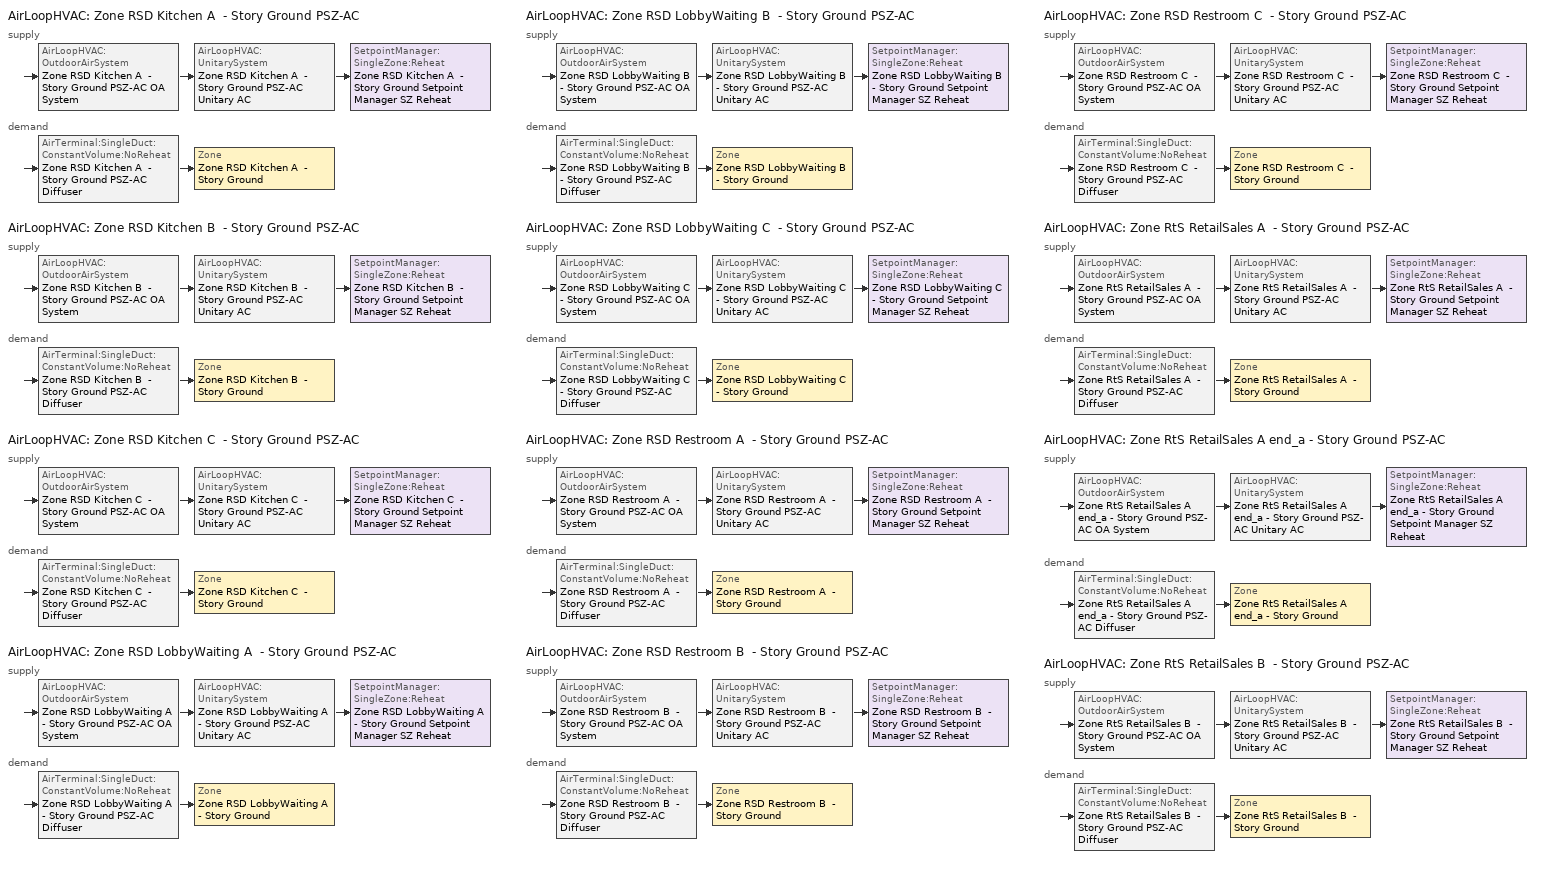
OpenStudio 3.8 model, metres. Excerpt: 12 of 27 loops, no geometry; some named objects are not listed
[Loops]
AirLoopHVAC 'Zone RSD Kitchen A  - Story Ground PSZ-AC'
 supply: AirLoopHVAC:OutdoorAirSystem 'Zone RSD Kitchen A  - Story Ground PSZ-AC OA System' > AirLoopHVAC:UnitarySystem 'Zone RSD Kitchen A  - Story Ground PSZ-AC Unitary AC' > SetpointManager:SingleZone:Reheat 'Zone RSD Kitchen A  - Story Ground Setpoint Manager SZ Reheat'
 demand: AirTerminal:SingleDuct:ConstantVolume:NoReheat 'Zone RSD Kitchen A  - Story Ground PSZ-AC Diffuser' > Zone 'Zone RSD Kitchen A  - Story Ground'
AirLoopHVAC 'Zone RSD Kitchen B  - Story Ground PSZ-AC'
 supply: AirLoopHVAC:OutdoorAirSystem 'Zone RSD Kitchen B  - Story Ground PSZ-AC OA System' > AirLoopHVAC:UnitarySystem 'Zone RSD Kitchen B  - Story Ground PSZ-AC Unitary AC' > SetpointManager:SingleZone:Reheat 'Zone RSD Kitchen B  - Story Ground Setpoint Manager SZ Reheat'
 demand: AirTerminal:SingleDuct:ConstantVolume:NoReheat 'Zone RSD Kitchen B  - Story Ground PSZ-AC Diffuser' > Zone 'Zone RSD Kitchen B  - Story Ground'
AirLoopHVAC 'Zone RSD Kitchen C  - Story Ground PSZ-AC'
 supply: AirLoopHVAC:OutdoorAirSystem 'Zone RSD Kitchen C  - Story Ground PSZ-AC OA System' > AirLoopHVAC:UnitarySystem 'Zone RSD Kitchen C  - Story Ground PSZ-AC Unitary AC' > SetpointManager:SingleZone:Reheat 'Zone RSD Kitchen C  - Story Ground Setpoint Manager SZ Reheat'
 demand: AirTerminal:SingleDuct:ConstantVolume:NoReheat 'Zone RSD Kitchen C  - Story Ground PSZ-AC Diffuser' > Zone 'Zone RSD Kitchen C  - Story Ground'
AirLoopHVAC 'Zone RSD LobbyWaiting A  - Story Ground PSZ-AC'
 supply: AirLoopHVAC:OutdoorAirSystem 'Zone RSD LobbyWaiting A  - Story Ground PSZ-AC OA System' > AirLoopHVAC:UnitarySystem 'Zone RSD LobbyWaiting A  - Story Ground PSZ-AC Unitary AC' > SetpointManager:SingleZone:Reheat 'Zone RSD LobbyWaiting A  - Story Ground Setpoint Manager SZ Reheat'
 demand: AirTerminal:SingleDuct:ConstantVolume:NoReheat 'Zone RSD LobbyWaiting A  - Story Ground PSZ-AC Diffuser' > Zone 'Zone RSD LobbyWaiting A  - Story Ground'
AirLoopHVAC 'Zone RSD LobbyWaiting B  - Story Ground PSZ-AC'
 supply: AirLoopHVAC:OutdoorAirSystem 'Zone RSD LobbyWaiting B  - Story Ground PSZ-AC OA System' > AirLoopHVAC:UnitarySystem 'Zone RSD LobbyWaiting B  - Story Ground PSZ-AC Unitary AC' > SetpointManager:SingleZone:Reheat 'Zone RSD LobbyWaiting B  - Story Ground Setpoint Manager SZ Reheat'
 demand: AirTerminal:SingleDuct:ConstantVolume:NoReheat 'Zone RSD LobbyWaiting B  - Story Ground PSZ-AC Diffuser' > Zone 'Zone RSD LobbyWaiting B  - Story Ground'
AirLoopHVAC 'Zone RSD LobbyWaiting C  - Story Ground PSZ-AC'
 supply: AirLoopHVAC:OutdoorAirSystem 'Zone RSD LobbyWaiting C  - Story Ground PSZ-AC OA System' > AirLoopHVAC:UnitarySystem 'Zone RSD LobbyWaiting C  - Story Ground PSZ-AC Unitary AC' > SetpointManager:SingleZone:Reheat 'Zone RSD LobbyWaiting C  - Story Ground Setpoint Manager SZ Reheat'
 demand: AirTerminal:SingleDuct:ConstantVolume:NoReheat 'Zone RSD LobbyWaiting C  - Story Ground PSZ-AC Diffuser' > Zone 'Zone RSD LobbyWaiting C  - Story Ground'
AirLoopHVAC 'Zone RSD Restroom A  - Story Ground PSZ-AC'
 supply: AirLoopHVAC:OutdoorAirSystem 'Zone RSD Restroom A  - Story Ground PSZ-AC OA System' > AirLoopHVAC:UnitarySystem 'Zone RSD Restroom A  - Story Ground PSZ-AC Unitary AC' > SetpointManager:SingleZone:Reheat 'Zone RSD Restroom A  - Story Ground Setpoint Manager SZ Reheat'
 demand: AirTerminal:SingleDuct:ConstantVolume:NoReheat 'Zone RSD Restroom A  - Story Ground PSZ-AC Diffuser' > Zone 'Zone RSD Restroom A  - Story Ground'
AirLoopHVAC 'Zone RSD Restroom B  - Story Ground PSZ-AC'
 supply: AirLoopHVAC:OutdoorAirSystem 'Zone RSD Restroom B  - Story Ground PSZ-AC OA System' > AirLoopHVAC:UnitarySystem 'Zone RSD Restroom B  - Story Ground PSZ-AC Unitary AC' > SetpointManager:SingleZone:Reheat 'Zone RSD Restroom B  - Story Ground Setpoint Manager SZ Reheat'
 demand: AirTerminal:SingleDuct:ConstantVolume:NoReheat 'Zone RSD Restroom B  - Story Ground PSZ-AC Diffuser' > Zone 'Zone RSD Restroom B  - Story Ground'
AirLoopHVAC 'Zone RSD Restroom C  - Story Ground PSZ-AC'
 supply: AirLoopHVAC:OutdoorAirSystem 'Zone RSD Restroom C  - Story Ground PSZ-AC OA System' > AirLoopHVAC:UnitarySystem 'Zone RSD Restroom C  - Story Ground PSZ-AC Unitary AC' > SetpointManager:SingleZone:Reheat 'Zone RSD Restroom C  - Story Ground Setpoint Manager SZ Reheat'
 demand: AirTerminal:SingleDuct:ConstantVolume:NoReheat 'Zone RSD Restroom C  - Story Ground PSZ-AC Diffuser' > Zone 'Zone RSD Restroom C  - Story Ground'
AirLoopHVAC 'Zone RtS RetailSales A  - Story Ground PSZ-AC'
 supply: AirLoopHVAC:OutdoorAirSystem 'Zone RtS RetailSales A  - Story Ground PSZ-AC OA System' > AirLoopHVAC:UnitarySystem 'Zone RtS RetailSales A  - Story Ground PSZ-AC Unitary AC' > SetpointManager:SingleZone:Reheat 'Zone RtS RetailSales A  - Story Ground Setpoint Manager SZ Reheat'
 demand: AirTerminal:SingleDuct:ConstantVolume:NoReheat 'Zone RtS RetailSales A  - Story Ground PSZ-AC Diffuser' > Zone 'Zone RtS RetailSales A  - Story Ground'
AirLoopHVAC 'Zone RtS RetailSales A end_a - Story Ground PSZ-AC'
 supply: AirLoopHVAC:OutdoorAirSystem 'Zone RtS RetailSales A end_a - Story Ground PSZ-AC OA System' > AirLoopHVAC:UnitarySystem 'Zone RtS RetailSales A end_a - Story Ground PSZ-AC Unitary AC' > SetpointManager:SingleZone:Reheat 'Zone RtS RetailSales A end_a - Story Ground Setpoint Manager SZ Reheat'
 demand: AirTerminal:SingleDuct:ConstantVolume:NoReheat 'Zone RtS RetailSales A end_a - Story Ground PSZ-AC Diffuser' > Zone 'Zone RtS RetailSales A end_a - Story Ground'
AirLoopHVAC 'Zone RtS RetailSales B  - Story Ground PSZ-AC'
 supply: AirLoopHVAC:OutdoorAirSystem 'Zone RtS RetailSales B  - Story Ground PSZ-AC OA System' > AirLoopHVAC:UnitarySystem 'Zone RtS RetailSales B  - Story Ground PSZ-AC Unitary AC' > SetpointManager:SingleZone:Reheat 'Zone RtS RetailSales B  - Story Ground Setpoint Manager SZ Reheat'
 demand: AirTerminal:SingleDuct:ConstantVolume:NoReheat 'Zone RtS RetailSales B  - Story Ground PSZ-AC Diffuser' > Zone 'Zone RtS RetailSales B  - Story Ground'
[Sizing:Zone] Zone Cooling Design Supply Air Temperature Input Method=SupplyAirTemperature; Zone Cooling Design Supply Air Temperature {C}=12.7778; Zone Cooling Design Supply Air Temperature Difference {deltaC}=11.11; Zone Heating Design Supply Air Temperature Input Method=SupplyAirTemperature; Zone Heating Design Supply Air Temperature {C}=50; Zone Heating Design Supply Air Temperature Difference {deltaC}=11.11; Zone Cooling Design Supply Air Humidity Ratio {kg-H2O/kg-air}=0.0085; Zone Heating Design Supply Air Humidity Ratio {kg-H2O/kg-air}=0.008; Cooling Design Air Flow Method=DesignDay; Heating Design Air Flow Method=DesignDay; Account for Dedicated Outdoor Air System=No; Dedicated Outdoor Air System Control Strategy=NeutralSupplyAir; Dedicated Outdoor Air Low Setpoint Temperature for Design {C}=autosize; Dedicated Outdoor Air High Setpoint Temperature for Design {C}=autosize; Zone Load Sizing Method=Sensible Load Only No Latent Load; Zone Latent Cooling Design Supply Air Humidity Ratio Input Method=HumidityRatioDifference; Zone Cooling Design Supply Air Humidity Ratio Difference {kgWater/kgDryAir}=0.005; Zone Latent Heating Design Supply Air Humidity Ratio Input Method=HumidityRatioDifference; Zone Humidification Design Supply Air Humidity Ratio Difference {kgWater/kgDryAir}=0.005
Zone RtS RetailSales A end_a - Story Ground; Zone RtS RetailSales A  - Story Ground; Zone RtS RetailSales B  - Story Ground; Zone RSD Restroom A  - Story Ground; Zone RSD Restroom B  - Story Ground; Zone RSD Restroom C  - Story Ground; Zone RSD LobbyWaiting A  - Story Ground; Zone RSD LobbyWaiting B  - Story Ground; Zone RSD LobbyWaiting C  - Story Ground; Zone RSD Kitchen A  - Story Ground; Zone RSD Kitchen B  - Story Ground; Zone RSD Kitchen C  - Story Ground
[Zone equipment]
Zone RtS RetailSales A end_a - Story Ground: Zone RtS RetailSales A end_a - Story Ground PSZ-AC Diffuser
Zone RtS RetailSales A  - Story Ground: Zone RtS RetailSales A  - Story Ground PSZ-AC Diffuser
Zone RtS RetailSales B  - Story Ground: Zone RtS RetailSales B  - Story Ground PSZ-AC Diffuser
Zone RSD Restroom A  - Story Ground: Zone RSD Restroom A  - Story Ground Exhaust Fan, Zone RSD Restroom A  - Story Ground PSZ-AC Diffuser
Zone RSD Restroom B  - Story Ground: Zone RSD Restroom B  - Story Ground Exhaust Fan, Zone RSD Restroom B  - Story Ground PSZ-AC Diffuser
Zone RSD Restroom C  - Story Ground: Zone RSD Restroom C  - Story Ground Exhaust Fan, Zone RSD Restroom C  - Story Ground PSZ-AC Diffuser
Zone RSD LobbyWaiting A  - Story Ground: Zone RSD LobbyWaiting A  - Story Ground PSZ-AC Diffuser
Zone RSD LobbyWaiting B  - Story Ground: Zone RSD LobbyWaiting B  - Story Ground PSZ-AC Diffuser
Zone RSD LobbyWaiting C  - Story Ground: Zone RSD LobbyWaiting C  - Story Ground PSZ-AC Diffuser
Zone RSD Kitchen A  - Story Ground: Zone RSD Kitchen A  - Story Ground Exhaust Fan, Zone RSD Kitchen A  - Story Ground PSZ-AC Diffuser
Zone RSD Kitchen B  - Story Ground: Zone RSD Kitchen B  - Story Ground Exhaust Fan, Zone RSD Kitchen B  - Story Ground PSZ-AC Diffuser
Zone RSD Kitchen C  - Story Ground: Zone RSD Kitchen C  - Story Ground Exhaust Fan, Zone RSD Kitchen C  - Story Ground PSZ-AC Diffuser
[Fan:ZoneExhaust] Availability Schedule=D_RSD_All_Fan_Yr; Fan Total Efficiency=0.583878; Pressure Rise {Pa}=124.544; Flow Fraction Schedule=D_RSD_All_Fan_Yr; System Availability Manager Coupling Mode=Decoupled
Name | Maximum Flow Rate {m3/s}
Zone RSD Kitchen A  - Story Ground Exhaust Fan; Zone RSD Kitchen C  - Story Ground Exhaust Fan | 0.416001
Zone RSD Kitchen B  - Story Ground Exhaust Fan | 2.96555
Zone RSD Restroom A  - Story Ground Exhaust Fan; Zone RSD Restroom C  - Story Ground Exhaust Fan | 0.0207637
Zone RSD Restroom B  - Story Ground Exhaust Fan | 0.148018
[EnergyManagementSystem:Actuator] Actuated Component Type=Schedule:Constant; Actuated Component Control Type=Schedule Value
Name | Actuated Component
sch_fraction_oa_max_ems_Zone_RSD_Dining_B____Story_Ground_PSZ_AC_OA_System_Controller | FRAC_OA_MAX_ems_Zone_RSD_Dining_B____Story_Ground_PSZ_AC_OA_System_Controller
sch_fraction_oa_min_ems_Zone_RSD_Dining_B_end_b___Story_Ground_PSZ_AC_OA_System_Controller | FRAC_OA_MIN_ems_Zone_RSD_Dining_B_end_b___Story_Ground_PSZ_AC_OA_System_Controller
sch_fraction_oa_max_ems_Zone_RSD_Dining_B_end_b___Story_Ground_PSZ_AC_OA_System_Controller | FRAC_OA_MAX_ems_Zone_RSD_Dining_B_end_b___Story_Ground_PSZ_AC_OA_System_Controller
sch_fraction_oa_min_ems_Zone_RSD_Dining_C_end_b___Story_Ground_PSZ_AC_OA_System_Controller | FRAC_OA_MIN_ems_Zone_RSD_Dining_C_end_b___Story_Ground_PSZ_AC_OA_System_Controller
sch_fraction_oa_max_ems_Zone_RSD_Dining_C_end_b___Story_Ground_PSZ_AC_OA_System_Controller | FRAC_OA_MAX_ems_Zone_RSD_Dining_C_end_b___Story_Ground_PSZ_AC_OA_System_Controller
sch_fraction_oa_min_ems_Zone_RtS_RetailSales_C_end_a___Story_Ground_PSZ_AC_OA_System_Controller | FRAC_OA_MIN_ems_Zone_RtS_RetailSales_C_end_a___Story_Ground_PSZ_AC_OA_System_Controller
[AirLoopHVAC] Availability Schedule=Always On Discrete; Design Return Air Flow Fraction of Supply Air Flow=1
Name | Design Supply Air Flow Rate {m3/s}
Zone RSD Kitchen A  - Story Ground PSZ-AC | 1.19423
Zone RSD Kitchen B  - Story Ground PSZ-AC | 2.04952
Zone RSD Kitchen C  - Story Ground PSZ-AC | 1.23175
Zone RSD LobbyWaiting A  - Story Ground PSZ-AC | 0.26413
Zone RSD LobbyWaiting B  - Story Ground PSZ-AC | 0.558406
Zone RSD LobbyWaiting C  - Story Ground PSZ-AC | 0.28279
Zone RSD Restroom A  - Story Ground PSZ-AC | 0.0881123
Zone RSD Restroom B  - Story Ground PSZ-AC | 0.20859
Zone RSD Restroom C  - Story Ground PSZ-AC | 0.0953208
Zone RtS RetailSales A  - Story Ground PSZ-AC | 3.17255
Zone RtS RetailSales A end_a - Story Ground PSZ-AC | 0.459617
Zone RtS RetailSales B  - Story Ground PSZ-AC | 8.74985
[Sizing:System] Type of Load to Size On=Sensible; Central Heating Maximum System Air Flow Ratio=1; Preheat Design Temperature {C}=7.22222; Preheat Design Humidity Ratio {kg-H2O/kg-Air}=0.008; Precool Design Temperature {C}=12.7778; Precool Design Humidity Ratio {kg-H2O/kg-Air}=0.008; Central Cooling Design Supply Air Temperature {C}=12.7778; Central Heating Design Supply Air Temperature {C}=50; Sizing Option=Coincident; 100% Outdoor Air in Cooling=No; 100% Outdoor Air in Heating=No; Central Cooling Design Supply Air Humidity Ratio {kg-H2O/kg-Air}=0.0085; Central Heating Design Supply Air Humidity Ratio {kg-H2O/kg-Air}=0.008; Cooling Design Air Flow Method=DesignDay; Heating Design Air Flow Method=DesignDay; System Outdoor Air Method=ZoneSum; Zone Maximum Outdoor Air Fraction=1; Cooling Supply Air Flow Rate Per Floor Area {m3/s-m2}=0.00996765; Cooling Fraction of Autosized Cooling Supply Air Flow Rate=1; Cooling Supply Air Flow Rate Per Unit Cooling Capacity {m3/s-W}=3.94755e-05; Heating Supply Air Flow Rate Per Floor Area {m3/s-m2}=0.00996765; Heating Fraction of Autosized Heating Supply Air Flow Rate=1; Heating Fraction of Autosized Cooling Supply Air Flow Rate=1; Heating Supply Air Flow Rate Per Unit Heating Capacity {m3/s-W}=3.15882e-05; Cooling Design Capacity Method=CoolingDesignCapacity; Cooling Design Capacity Per Floor Area {W/m2}=234.7; Fraction of Autosized Cooling Design Capacity=1; Heating Design Capacity Method=HeatingDesignCapacity; Heating Design Capacity Per Floor Area {W/m2}=157; Fraction of Autosized Heating Design Capacity=1; Central Cooling Capacity Control Method=OnOff; Occupant Diversity=1
Name | Design Outdoor Air Flow Rate {m3/s} | Cooling Design Capacity {W} | Heating Design Capacity {W}
Zone RSD Kitchen A  - Story Ground PSZ-AC | 1.19423 | 12181.45 | 3007.33
Zone RSD Kitchen B  - Story Ground PSZ-AC | 2.04952 | 24064.6 | 11053.51
Zone RSD Kitchen C  - Story Ground PSZ-AC | 1.23175 | 12533.37 | 3019.56
Zone RSD LobbyWaiting A  - Story Ground PSZ-AC | 0.26413 | 2802.69 | 1507.3
Zone RSD LobbyWaiting B  - Story Ground PSZ-AC | 0.558406 | 7424.97 | 5520.96
Zone RSD LobbyWaiting C  - Story Ground PSZ-AC | 0.28279 | 2982.22 | 1513.48
Zone RSD Restroom A  - Story Ground PSZ-AC | 0.0881123 | 962.13 | 524.84
Zone RSD Restroom B  - Story Ground PSZ-AC | 0.20859 | 2966.4 | 2620.62
Zone RSD Restroom C  - Story Ground PSZ-AC | 0.0953208 | 1031.15 | 526.76
Zone RtS RetailSales A  - Story Ground PSZ-AC | 3.17255 | 36513.09 | 22639.93
Zone RtS RetailSales A end_a - Story Ground PSZ-AC | 0.459617 | 5129.94 | 3422.05
Zone RtS RetailSales B  - Story Ground PSZ-AC | 8.74985 | 136362 | 144445
[SetpointManager:SingleZone:Reheat] Minimum Supply Air Temperature {C}=12.7778; Maximum Supply Air Temperature {C}=50
Name | Control Zone | Setpoint Node or NodeList
Zone RSD Kitchen A  - Story Ground Setpoint Manager SZ Reheat | Zone RSD Kitchen A  - Story Ground | Zone RSD Kitchen A  - Story Ground PSZ-AC Supply Outlet Node
Zone RSD Kitchen B  - Story Ground Setpoint Manager SZ Reheat | Zone RSD Kitchen B  - Story Ground | Zone RSD Kitchen B  - Story Ground PSZ-AC Supply Outlet Node
Zone RSD Kitchen C  - Story Ground Setpoint Manager SZ Reheat | Zone RSD Kitchen C  - Story Ground | Zone RSD Kitchen C  - Story Ground PSZ-AC Supply Outlet Node
Zone RSD LobbyWaiting A  - Story Ground Setpoint Manager SZ Reheat | Zone RSD LobbyWaiting A  - Story Ground | Zone RSD LobbyWaiting A  - Story Ground PSZ-AC Supply Outlet Node
Zone RSD LobbyWaiting B  - Story Ground Setpoint Manager SZ Reheat | Zone RSD LobbyWaiting B  - Story Ground | Zone RSD LobbyWaiting B  - Story Ground PSZ-AC Supply Outlet Node
Zone RSD LobbyWaiting C  - Story Ground Setpoint Manager SZ Reheat | Zone RSD LobbyWaiting C  - Story Ground | Zone RSD LobbyWaiting C  - Story Ground PSZ-AC Supply Outlet Node
Zone RSD Restroom A  - Story Ground Setpoint Manager SZ Reheat | Zone RSD Restroom A  - Story Ground | Zone RSD Restroom A  - Story Ground PSZ-AC Supply Outlet Node
Zone RSD Restroom B  - Story Ground Setpoint Manager SZ Reheat | Zone RSD Restroom B  - Story Ground | Zone RSD Restroom B  - Story Ground PSZ-AC Supply Outlet Node
Zone RSD Restroom C  - Story Ground Setpoint Manager SZ Reheat | Zone RSD Restroom C  - Story Ground | Zone RSD Restroom C  - Story Ground PSZ-AC Supply Outlet Node
Zone RtS RetailSales A  - Story Ground Setpoint Manager SZ Reheat | Zone RtS RetailSales A  - Story Ground | Zone RtS RetailSales A  - Story Ground PSZ-AC Supply Outlet Node
Zone RtS RetailSales A end_a - Story Ground Setpoint Manager SZ Reheat | Zone RtS RetailSales A end_a - Story Ground | Zone RtS RetailSales A end_a - Story Ground PSZ-AC Supply Outlet Node
Zone RtS RetailSales B  - Story Ground Setpoint Manager SZ Reheat | Zone RtS RetailSales B  - Story Ground | Zone RtS RetailSales B  - Story Ground PSZ-AC Supply Outlet Node
[Coil:Heating:Gas] Availability Schedule=Always On Discrete; Gas Burner Efficiency=0.8; On Cycle Parasitic Electric Load {W}=0; Off Cycle Parasitic Gas Load {W}=0
Name | Nominal Capacity {W}
Zone RSD Kitchen A  - Story Ground PSZ-AC Gas Htg Coil | 41262.2
Zone RSD Kitchen B  - Story Ground PSZ-AC Gas Htg Coil | 74613.4
Zone RSD Kitchen C  - Story Ground PSZ-AC Gas Htg Coil | 42536.7
Zone RSD LobbyWaiting A  - Story Ground PSZ-AC Gas Htg Coil | 9321.55
Zone RSD LobbyWaiting B  - Story Ground PSZ-AC Gas Htg Coil | 21466.4
Zone RSD LobbyWaiting C  - Story Ground PSZ-AC Gas Htg Coil | 9955.29
Zone RSD Restroom A  - Story Ground PSZ-AC Gas Htg Coil | 3159.01
Zone RSD Restroom B  - Story Ground PSZ-AC Gas Htg Coil | 8271.62
Zone RSD Restroom C  - Story Ground PSZ-AC Gas Htg Coil | 3403.82
Zone RtS RetailSales A  - Story Ground PSZ-AC Gas Htg Coil | 116934
Zone RtS RetailSales A end_a - Story Ground PSZ-AC Gas Htg Coil | 16606.4
Zone RtS RetailSales B  - Story Ground PSZ-AC Gas Htg Coil | 362631
[Coil:Heating:Electric] Availability Schedule=Always Off Discrete; Efficiency=1; Nominal Capacity {W}=0
Zone RSD Kitchen A  - Story Ground PSZ-AC No Heat; Zone RSD Kitchen B  - Story Ground PSZ-AC No Heat; Zone RSD Kitchen C  - Story Ground PSZ-AC No Heat; Zone RSD LobbyWaiting A  - Story Ground PSZ-AC No Heat; Zone RSD LobbyWaiting B  - Story Ground PSZ-AC No Heat; Zone RSD LobbyWaiting C  - Story Ground PSZ-AC No Heat; Zone RSD Restroom A  - Story Ground PSZ-AC No Heat; Zone RSD Restroom B  - Story Ground PSZ-AC No Heat; Zone RSD Restroom C  - Story Ground PSZ-AC No Heat; Zone RtS RetailSales A  - Story Ground PSZ-AC No Heat; Zone RtS RetailSales A end_a - Story Ground PSZ-AC No Heat; Zone RtS RetailSales B  - Story Ground PSZ-AC No Heat
[Coil:Cooling:DX:SingleSpeed] Availability Schedule=Always On Discrete; Rated COP {W/W}=4.11713; Rated Evaporator Fan Power Per Volume Flow Rate 2017 {W/(m3/s)}=773.3; Rated Evaporator Fan Power Per Volume Flow Rate 2023 {W/(m3/s)}=934.4; Total Cooling Capacity Function of Temperature Curve=SpltAC2SpLoSEER_ClCap_fT; Total Cooling Capacity Function of Flow Fraction Curve=DXCOOL-NECB2011-REF-CAPFFLOW; Energy Input Ratio Function of Temperature Curve=SpltAC2SpLoSEER_EIR_fT; Energy Input Ratio Function of Flow Fraction Curve=DXCOOL-NECB2011-REF-COOLEIRFFLOW; Part Load Fraction Correlation Curve=DXCOOL-NECB2011-REF-COOLPLFFPLR; Minimum Outdoor Dry-Bulb Temperature for Compressor Operation {C}=-25; Nominal Time for Condensate Removal to Begin {s}=0; Ratio of Initial Moisture Evaporation Rate and Steady State Latent Capacity=0; Maximum Cycling Rate {cycles/hr}=0; Latent Capacity Time Constant {s}=0; Condenser Type=AirCooled; Evaporative Condenser Effectiveness=0.9; Evaporative Condenser Air Flow Rate {m3/s}=autosize; Evaporative Condenser Pump Rated Power Consumption {W}=autosize; Crankcase Heater Capacity {W}=0; Maximum Outdoor Dry-Bulb Temperature for Crankcase Heater Operation {C}=10; Basin Heater Capacity {W/K}=0; Basin Heater Setpoint Temperature {C}=2
Name | Rated Total Cooling Capacity {W} | Rated Sensible Heat Ratio | Rated Air Flow Rate {m3/s}
Zone RSD Kitchen A  - Story Ground PSZ-AC 1spd DX AC Clg Coil 61kBtu/hr 9.7SEER 64kBtu/hr 14.0SEER | 19768.7 | 0.800655 | 1.19423
Zone RSD Kitchen B  - Story Ground PSZ-AC 1spd DX AC Clg Coil 268kBtu/hr 9.7SEER 289kBtu/hr 14.0SEER | 33926.8 | 0.800655 | 2.04952
Zone RSD Kitchen C  - Story Ground PSZ-AC 1spd DX AC Clg Coil 64kBtu/hr 9.7SEER 67kBtu/hr 14.0SEER | 20389.9 | 0.800655 | 1.23175
Zone RSD LobbyWaiting A  - Story Ground PSZ-AC 1spd DX AC Clg Coil 12kBtu/hr 9.7SEER 12kBtu/hr 14.0SEER | 4372.29 | 0.800655 | 0.26413
Zone RSD LobbyWaiting B  - Story Ground PSZ-AC 1spd DX AC Clg Coil 45kBtu/hr 9.7SEER 42kBtu/hr 14.0SEER | 9663.98 | 0.800663 | 0.558406
Zone RSD LobbyWaiting C  - Story Ground PSZ-AC 1spd DX AC Clg Coil 13kBtu/hr 9.7SEER 13kBtu/hr 14.0SEER | 4681.18 | 0.800655 | 0.28279
Zone RSD Restroom A  - Story Ground PSZ-AC 1spd DX AC Clg Coil 4kBtu/hr 9.7SEER 4kBtu/hr 14.0SEER | 1458.57 | 0.800655 | 0.0881123
Zone RSD Restroom B  - Story Ground PSZ-AC 1spd DX AC Clg Coil 14kBtu/hr 9.7SEER 12kBtu/hr 14.0SEER | 3975.25 | 0.795346 | 0.20859
Zone RSD Restroom C  - Story Ground PSZ-AC 1spd DX AC Clg Coil 5kBtu/hr 9.7SEER 4kBtu/hr 14.0SEER | 1577.9 | 0.800655 | 0.0953208
Zone RtS RetailSales A  - Story Ground PSZ-AC 1spd DX AC Clg Coil 138kBtu/hr 9.7SEER 144kBtu/hr 14.0SEER | 52517 | 0.800655 | 3.17255
Zone RtS RetailSales A end_a - Story Ground PSZ-AC 1spd DX AC Clg Coil 19kBtu/hr 9.7SEER 20kBtu/hr 14.0SEER | 7608.3 | 0.800655 | 0.459617
Zone RtS RetailSales B  - Story Ground PSZ-AC 1spd DX AC Clg Coil 509kBtu/hr 9.7SEER 539kBtu/hr 14.0SEER | 184758 | 0.755223 | 8.74985
[Fan:OnOff] Availability Schedule=Always On Discrete; Motor In Airstream Fraction=1
Name | Fan Total Efficiency | Pressure Rise {Pa} | Maximum Flow Rate {m3/s} | Motor Efficiency | Fan Power Ratio Function of Speed Ratio Curve | Fan Efficiency Ratio Function of Speed Ratio Curve
Zone RSD Kitchen A  - Story Ground PSZ-AC Fan | 0.56225 | 622.722 | 1.19423 | 0.865 | Fan On Off Power Curve 6 | Fan On Off Efficiency Curve 6
Zone RSD Kitchen B  - Story Ground PSZ-AC Fan | 0.59605 | 622.722 | 2.04952 | 0.917 | Fan On Off Power Curve 7 | Fan On Off Efficiency Curve 7
Zone RSD Kitchen C  - Story Ground PSZ-AC Fan | 0.56225 | 622.722 | 1.23175 | 0.865 | Fan On Off Power Curve 8 | Fan On Off Efficiency Curve 8
Zone RSD LobbyWaiting A  - Story Ground PSZ-AC Fan | 0.56225 | 622.722 | 0.26413 | 0.865 | Fan On Off Power Curve 9 | Fan On Off Efficiency Curve 9
Zone RSD LobbyWaiting B  - Story Ground PSZ-AC Fan | 0.56225 | 622.722 | 0.558406 | 0.865 | Fan On Off Power Curve 10 | Fan On Off Efficiency Curve 10
Zone RSD LobbyWaiting C  - Story Ground PSZ-AC Fan | 0.56225 | 622.722 | 0.28279 | 0.865 | Fan On Off Power Curve 11 | Fan On Off Efficiency Curve 11
Zone RSD Restroom A  - Story Ground PSZ-AC Fan | 0.56225 | 622.722 | 0.0881123 | 0.865 | Fan On Off Power Curve 12 | Fan On Off Efficiency Curve 12
Zone RSD Restroom B  - Story Ground PSZ-AC Fan | 0.56225 | 622.722 | 0.20859 | 0.865 | Fan On Off Power Curve 13 | Fan On Off Efficiency Curve 13
Zone RSD Restroom C  - Story Ground PSZ-AC Fan | 0.56225 | 622.722 | 0.0953208 | 0.865 | Fan On Off Power Curve 14 | Fan On Off Efficiency Curve 14
Zone RtS RetailSales A  - Story Ground PSZ-AC Fan | 0.59605 | 622.722 | 3.17255 | 0.917 | Fan On Off Power Curve 15 | Fan On Off Efficiency Curve 15
Zone RtS RetailSales A end_a - Story Ground PSZ-AC Fan | 0.56225 | 622.722 | 0.459617 | 0.865 | Fan On Off Power Curve 16 | Fan On Off Efficiency Curve 16
Zone RtS RetailSales B  - Story Ground PSZ-AC Fan | 0.6045 | 1110.94 | 8.74985 | 0.93 | Fan On Off Power Curve 17 | Fan On Off Efficiency Curve 17
[AirLoopHVAC:UnitarySystem] Control Type=Load; Dehumidification Control Type=None; Availability Schedule=Always On Discrete; Fan Placement=DrawThrough; Supply Air Fan Operating Mode Schedule=Always On Discrete; DX Heating Coil Sizing Ratio=1; Use DOAS DX Cooling Coil=No; DOAS DX Cooling Coil Leaving Minimum Air Temperature {C}=2; Latent Load Control=SensibleOnlyLoadControl; Supply Air Flow Rate Method During Cooling Operation=SupplyAirFlowRate; Supply Air Flow Rate Method During Heating Operation=SupplyAirFlowRate; Supply Air Flow Rate Method When No Cooling or Heating is Required=None; No Load Supply Air Flow Rate Control Set To Low Speed=Yes; Maximum Supply Air Temperature {C}=50; Maximum Outdoor Dry-Bulb Temperature for Supplemental Heater Operation {C}=21; Ancilliary On-Cycle Electric Power {W}=0; Ancilliary Off-Cycle Electric Power {W}=0
Name | Controlling Zone or Thermostat Location | Supply Fan | Heating Coil | Cooling Coil | Supplemental Heating Coil | Supply Air Flow Rate During Cooling Operation {m3/s} | Supply Air Flow Rate During Heating Operation {m3/s}
Zone RSD Kitchen A  - Story Ground PSZ-AC Unitary AC | Zone RSD Kitchen A  - Story Ground | Zone RSD Kitchen A  - Story Ground PSZ-AC Fan | Zone RSD Kitchen A  - Story Ground PSZ-AC Gas Htg Coil | Zone RSD Kitchen A  - Story Ground PSZ-AC 1spd DX AC Clg Coil 61kBtu/hr 9.7SEER 64kBtu/hr 14.0SEER | Zone RSD Kitchen A  - Story Ground PSZ-AC No Heat | 1.19423 | 1.19423
Zone RSD Kitchen B  - Story Ground PSZ-AC Unitary AC | Zone RSD Kitchen B  - Story Ground | Zone RSD Kitchen B  - Story Ground PSZ-AC Fan | Zone RSD Kitchen B  - Story Ground PSZ-AC Gas Htg Coil | Zone RSD Kitchen B  - Story Ground PSZ-AC 1spd DX AC Clg Coil 268kBtu/hr 9.7SEER 289kBtu/hr 14.0SEER | Zone RSD Kitchen B  - Story Ground PSZ-AC No Heat | 2.04952 | 2.04952
Zone RSD Kitchen C  - Story Ground PSZ-AC Unitary AC | Zone RSD Kitchen C  - Story Ground | Zone RSD Kitchen C  - Story Ground PSZ-AC Fan | Zone RSD Kitchen C  - Story Ground PSZ-AC Gas Htg Coil | Zone RSD Kitchen C  - Story Ground PSZ-AC 1spd DX AC Clg Coil 64kBtu/hr 9.7SEER 67kBtu/hr 14.0SEER | Zone RSD Kitchen C  - Story Ground PSZ-AC No Heat | 1.23175 | 1.23175
Zone RSD LobbyWaiting A  - Story Ground PSZ-AC Unitary AC | Zone RSD LobbyWaiting A  - Story Ground | Zone RSD LobbyWaiting A  - Story Ground PSZ-AC Fan | Zone RSD LobbyWaiting A  - Story Ground PSZ-AC Gas Htg Coil | Zone RSD LobbyWaiting A  - Story Ground PSZ-AC 1spd DX AC Clg Coil 12kBtu/hr 9.7SEER 12kBtu/hr 14.0SEER | Zone RSD LobbyWaiting A  - Story Ground PSZ-AC No Heat | 0.26413 | 0.26413
Zone RSD LobbyWaiting B  - Story Ground PSZ-AC Unitary AC | Zone RSD LobbyWaiting B  - Story Ground | Zone RSD LobbyWaiting B  - Story Ground PSZ-AC Fan | Zone RSD LobbyWaiting B  - Story Ground PSZ-AC Gas Htg Coil | Zone RSD LobbyWaiting B  - Story Ground PSZ-AC 1spd DX AC Clg Coil 45kBtu/hr 9.7SEER 42kBtu/hr 14.0SEER | Zone RSD LobbyWaiting B  - Story Ground PSZ-AC No Heat | 0.558406 | 0.558406
Zone RSD LobbyWaiting C  - Story Ground PSZ-AC Unitary AC | Zone RSD LobbyWaiting C  - Story Ground | Zone RSD LobbyWaiting C  - Story Ground PSZ-AC Fan | Zone RSD LobbyWaiting C  - Story Ground PSZ-AC Gas Htg Coil | Zone RSD LobbyWaiting C  - Story Ground PSZ-AC 1spd DX AC Clg Coil 13kBtu/hr 9.7SEER 13kBtu/hr 14.0SEER | Zone RSD LobbyWaiting C  - Story Ground PSZ-AC No Heat | 0.28279 | 0.28279
Zone RSD Restroom A  - Story Ground PSZ-AC Unitary AC | Zone RSD Restroom A  - Story Ground | Zone RSD Restroom A  - Story Ground PSZ-AC Fan | Zone RSD Restroom A  - Story Ground PSZ-AC Gas Htg Coil | Zone RSD Restroom A  - Story Ground PSZ-AC 1spd DX AC Clg Coil 4kBtu/hr 9.7SEER 4kBtu/hr 14.0SEER | Zone RSD Restroom A  - Story Ground PSZ-AC No Heat | 0.0881123 | 0.0881123
Zone RSD Restroom B  - Story Ground PSZ-AC Unitary AC | Zone RSD Restroom B  - Story Ground | Zone RSD Restroom B  - Story Ground PSZ-AC Fan | Zone RSD Restroom B  - Story Ground PSZ-AC Gas Htg Coil | Zone RSD Restroom B  - Story Ground PSZ-AC 1spd DX AC Clg Coil 14kBtu/hr 9.7SEER 12kBtu/hr 14.0SEER | Zone RSD Restroom B  - Story Ground PSZ-AC No Heat | 0.20859 | 0.20859
Zone RSD Restroom C  - Story Ground PSZ-AC Unitary AC | Zone RSD Restroom C  - Story Ground | Zone RSD Restroom C  - Story Ground PSZ-AC Fan | Zone RSD Restroom C  - Story Ground PSZ-AC Gas Htg Coil | Zone RSD Restroom C  - Story Ground PSZ-AC 1spd DX AC Clg Coil 5kBtu/hr 9.7SEER 4kBtu/hr 14.0SEER | Zone RSD Restroom C  - Story Ground PSZ-AC No Heat | 0.0953208 | 0.0953208
Zone RtS RetailSales A  - Story Ground PSZ-AC Unitary AC | Zone RtS RetailSales A  - Story Ground | Zone RtS RetailSales A  - Story Ground PSZ-AC Fan | Zone RtS RetailSales A  - Story Ground PSZ-AC Gas Htg Coil | Zone RtS RetailSales A  - Story Ground PSZ-AC 1spd DX AC Clg Coil 138kBtu/hr 9.7SEER 144kBtu/hr 14.0SEER | Zone RtS RetailSales A  - Story Ground PSZ-AC No Heat | 3.17255 | 3.17255
Zone RtS RetailSales A end_a - Story Ground PSZ-AC Unitary AC | Zone RtS RetailSales A end_a - Story Ground | Zone RtS RetailSales A end_a - Story Ground PSZ-AC Fan | Zone RtS RetailSales A end_a - Story Ground PSZ-AC Gas Htg Coil | Zone RtS RetailSales A end_a - Story Ground PSZ-AC 1spd DX AC Clg Coil 19kBtu/hr 9.7SEER 20kBtu/hr 14.0SEER | Zone RtS RetailSales A end_a - Story Ground PSZ-AC No Heat | 0.459617 | 0.459617
Zone RtS RetailSales B  - Story Ground PSZ-AC Unitary AC | Zone RtS RetailSales B  - Story Ground | Zone RtS RetailSales B  - Story Ground PSZ-AC Fan | Zone RtS RetailSales B  - Story Ground PSZ-AC Gas Htg Coil | Zone RtS RetailSales B  - Story Ground PSZ-AC 1spd DX AC Clg Coil 509kBtu/hr 9.7SEER 539kBtu/hr 14.0SEER | Zone RtS RetailSales B  - Story Ground PSZ-AC No Heat | 8.74985 | 8.74985
[Controller:OutdoorAir] Economizer Control Type=FixedDryBulb; Economizer Control Action Type=ModulateFlow; Economizer Maximum Limit Dry-Bulb Temperature {C}=21.6667; Economizer Maximum Limit Enthalpy {J/kg}=65128; Lockout Type=LockoutWithCompressor; Minimum Limit Type=FixedMinimum; High Humidity Control=No; Heat Recovery Bypass Control Type=BypassWhenWithinEconomizerLimits; Economizer Operation Staging=InterlockedWithMechanicalCooling
Name | Minimum Outdoor Air Flow Rate {m3/s} | Maximum Outdoor Air Flow Rate {m3/s} | Minimum Outdoor Air Schedule | Minimum Fraction of Outdoor Air Schedule | Maximum Fraction of Outdoor Air Schedule | Controller Mechanical Ventilation
Zone RSD Kitchen A  - Story Ground PSZ-AC OA System Controller | 0.0249601 | 1.19423 | Zone RSD Kitchen A  - Story Ground PSZ-AC_night_ventcycle_schedule | FRAC_OA_MIN_ems_Zone_RSD_Kitchen_A____Story_Ground_PSZ_AC_OA_System_Controller | FRAC_OA_MAX_ems_Zone_RSD_Kitchen_A____Story_Ground_PSZ_AC_OA_System_Controller | Controller Mechanical Ventilation 7
Zone RSD Kitchen B  - Story Ground PSZ-AC OA System Controller | 0.177933 | 2.04952 | Zone RSD Kitchen B  - Story Ground PSZ-AC_night_ventcycle_schedule | FRAC_OA_MIN_ems_Zone_RSD_Kitchen_B____Story_Ground_PSZ_AC_OA_System_Controller | FRAC_OA_MAX_ems_Zone_RSD_Kitchen_B____Story_Ground_PSZ_AC_OA_System_Controller | Controller Mechanical Ventilation 8
Zone RSD Kitchen C  - Story Ground PSZ-AC OA System Controller | 0.0249601 | 1.23175 | Zone RSD Kitchen C  - Story Ground PSZ-AC_night_ventcycle_schedule | FRAC_OA_MIN_ems_Zone_RSD_Kitchen_C____Story_Ground_PSZ_AC_OA_System_Controller | FRAC_OA_MAX_ems_Zone_RSD_Kitchen_C____Story_Ground_PSZ_AC_OA_System_Controller | Controller Mechanical Ventilation 9
Zone RSD LobbyWaiting A  - Story Ground PSZ-AC OA System Controller | 0.012467 | 0.26413 | Zone RSD LobbyWaiting A  - Story Ground PSZ-AC_night_ventcycle_schedule | FRAC_OA_MIN_ems_Zone_RSD_LobbyWaiting_A____Story_Ground_PSZ_AC_OA_System_Controller | FRAC_OA_MAX_ems_Zone_RSD_LobbyWaiting_A____Story_Ground_PSZ_AC_OA_System_Controller | Controller Mechanical Ventilation 10
Zone RSD LobbyWaiting B  - Story Ground PSZ-AC OA System Controller | 0.0888733 | 0.558406 | Zone RSD LobbyWaiting B  - Story Ground PSZ-AC_night_ventcycle_schedule | FRAC_OA_MIN_ems_Zone_RSD_LobbyWaiting_B____Story_Ground_PSZ_AC_OA_System_Controller | FRAC_OA_MAX_ems_Zone_RSD_LobbyWaiting_B____Story_Ground_PSZ_AC_OA_System_Controller | Controller Mechanical Ventilation 11
Zone RSD LobbyWaiting C  - Story Ground PSZ-AC OA System Controller | 0.012467 | 0.28279 | Zone RSD LobbyWaiting C  - Story Ground PSZ-AC_night_ventcycle_schedule | FRAC_OA_MIN_ems_Zone_RSD_LobbyWaiting_C____Story_Ground_PSZ_AC_OA_System_Controller | FRAC_OA_MAX_ems_Zone_RSD_LobbyWaiting_C____Story_Ground_PSZ_AC_OA_System_Controller | Controller Mechanical Ventilation 12
Zone RSD Restroom A  - Story Ground PSZ-AC OA System Controller | 0.00591766 | 0.0881123 | Zone RSD Restroom A  - Story Ground PSZ-AC_night_ventcycle_schedule | FRAC_OA_MIN_ems_Zone_RSD_Restroom_A____Story_Ground_PSZ_AC_OA_System_Controller | FRAC_OA_MAX_ems_Zone_RSD_Restroom_A____Story_Ground_PSZ_AC_OA_System_Controller | Controller Mechanical Ventilation 13
Zone RSD Restroom B  - Story Ground PSZ-AC OA System Controller | 0.0421853 | 0.20859 | Zone RSD Restroom B  - Story Ground PSZ-AC_night_ventcycle_schedule | FRAC_OA_MIN_ems_Zone_RSD_Restroom_B____Story_Ground_PSZ_AC_OA_System_Controller | FRAC_OA_MAX_ems_Zone_RSD_Restroom_B____Story_Ground_PSZ_AC_OA_System_Controller | Controller Mechanical Ventilation 14
Zone RSD Restroom C  - Story Ground PSZ-AC OA System Controller | 0.00591766 | 0.0953208 | Zone RSD Restroom C  - Story Ground PSZ-AC_night_ventcycle_schedule | FRAC_OA_MIN_ems_Zone_RSD_Restroom_C____Story_Ground_PSZ_AC_OA_System_Controller | FRAC_OA_MAX_ems_Zone_RSD_Restroom_C____Story_Ground_PSZ_AC_OA_System_Controller | Controller Mechanical Ventilation 15
Zone RtS RetailSales A  - Story Ground PSZ-AC OA System Controller | 0.326172 | 3.17255 | Zone RtS RetailSales A  - Story Ground PSZ-AC_night_ventcycle_schedule | FRAC_OA_MIN_ems_Zone_RtS_RetailSales_A____Story_Ground_PSZ_AC_OA_System_Controller | FRAC_OA_MAX_ems_Zone_RtS_RetailSales_A____Story_Ground_PSZ_AC_OA_System_Controller | Controller Mechanical Ventilation 16
Zone RtS RetailSales A end_a - Story Ground PSZ-AC OA System Controller | 0.0353607 | 0.459617 | Zone RtS RetailSales A end_a - Story Ground PSZ-AC_night_ventcycle_schedule | FRAC_OA_MIN_ems_Zone_RtS_RetailSales_A_end_a___Story_Ground_PSZ_AC_OA_System_Controller | FRAC_OA_MAX_ems_Zone_RtS_RetailSales_A_end_a___Story_Ground_PSZ_AC_OA_System_Controller | Controller Mechanical Ventilation 17
Zone RtS RetailSales B  - Story Ground PSZ-AC OA System Controller | 2.32519 | 8.74985 | Zone RtS RetailSales B  - Story Ground PSZ-AC_night_ventcycle_schedule | FRAC_OA_MIN_ems_Zone_RtS_RetailSales_B____Story_Ground_PSZ_AC_OA_System_Controller | FRAC_OA_MAX_ems_Zone_RtS_RetailSales_B____Story_Ground_PSZ_AC_OA_System_Controller | Controller Mechanical Ventilation 18
[Controller:MechanicalVentilation] Availability Schedule=Always On Discrete
Controller Mechanical Ventilation 7; Controller Mechanical Ventilation 8; Controller Mechanical Ventilation 9; Controller Mechanical Ventilation 10; Controller Mechanical Ventilation 11; Controller Mechanical Ventilation 12; Controller Mechanical Ventilation 13; Controller Mechanical Ventilation 14; Controller Mechanical Ventilation 15; Controller Mechanical Ventilation 16; Controller Mechanical Ventilation 17; Controller Mechanical Ventilation 18
[AirLoopHVAC:OutdoorAirSystem]
Name | Controller
Zone RSD Kitchen A  - Story Ground PSZ-AC OA System | Zone RSD Kitchen A  - Story Ground PSZ-AC OA System Controller
Zone RSD Kitchen B  - Story Ground PSZ-AC OA System | Zone RSD Kitchen B  - Story Ground PSZ-AC OA System Controller
Zone RSD Kitchen C  - Story Ground PSZ-AC OA System | Zone RSD Kitchen C  - Story Ground PSZ-AC OA System Controller
Zone RSD LobbyWaiting A  - Story Ground PSZ-AC OA System | Zone RSD LobbyWaiting A  - Story Ground PSZ-AC OA System Controller
Zone RSD LobbyWaiting B  - Story Ground PSZ-AC OA System | Zone RSD LobbyWaiting B  - Story Ground PSZ-AC OA System Controller
Zone RSD LobbyWaiting C  - Story Ground PSZ-AC OA System | Zone RSD LobbyWaiting C  - Story Ground PSZ-AC OA System Controller
Zone RSD Restroom A  - Story Ground PSZ-AC OA System | Zone RSD Restroom A  - Story Ground PSZ-AC OA System Controller
Zone RSD Restroom B  - Story Ground PSZ-AC OA System | Zone RSD Restroom B  - Story Ground PSZ-AC OA System Controller
Zone RSD Restroom C  - Story Ground PSZ-AC OA System | Zone RSD Restroom C  - Story Ground PSZ-AC OA System Controller
Zone RtS RetailSales A  - Story Ground PSZ-AC OA System | Zone RtS RetailSales A  - Story Ground PSZ-AC OA System Controller
Zone RtS RetailSales A end_a - Story Ground PSZ-AC OA System | Zone RtS RetailSales A end_a - Story Ground PSZ-AC OA System Controller
Zone RtS RetailSales B  - Story Ground PSZ-AC OA System | Zone RtS RetailSales B  - Story Ground PSZ-AC OA System Controller
[AirTerminal:SingleDuct:ConstantVolume:NoReheat] Availability Schedule=Always On Discrete
Name | Maximum Air Flow Rate {m3/s}
Zone RSD Kitchen A  - Story Ground PSZ-AC Diffuser | 1.19423
Zone RSD Kitchen B  - Story Ground PSZ-AC Diffuser | 2.04952
Zone RSD Kitchen C  - Story Ground PSZ-AC Diffuser | 1.23175
Zone RSD LobbyWaiting A  - Story Ground PSZ-AC Diffuser | 0.26413
Zone RSD LobbyWaiting B  - Story Ground PSZ-AC Diffuser | 0.558406
Zone RSD LobbyWaiting C  - Story Ground PSZ-AC Diffuser | 0.28279
Zone RSD Restroom A  - Story Ground PSZ-AC Diffuser | 0.0881123
Zone RSD Restroom B  - Story Ground PSZ-AC Diffuser | 0.20859
Zone RSD Restroom C  - Story Ground PSZ-AC Diffuser | 0.0953208
Zone RtS RetailSales A  - Story Ground PSZ-AC Diffuser | 3.17255
Zone RtS RetailSales A end_a - Story Ground PSZ-AC Diffuser | 0.459617
Zone RtS RetailSales B  - Story Ground PSZ-AC Diffuser | 8.74985
[Schedule:Ruleset]
D_RSD_All_Fan_Yr: Default Day Schedule=D_RSD_All_Fan_Yr Default; Summer Design Day Schedule=D_RSD_All_Fan_Yr Summer Design Day; Winter Design Day Schedule=D_RSD_All_Fan_Yr Winter Design Day
[Schedule:Day]
D_RSD_All_Fan_Yr Default; autogen D_RSD_All_Fan_Yr 0_day_sch: Average, 9, 0, 0, 23, 0, 1, 24, 0, 0
D_RSD_All_Fan_Yr Winter Design Day; D_RSD_All_Fan_Yr Summer Design Day: 9, 0, 0, 23, 0, 1, 24, 0, 0
[Schedule:Rule]
autogen D_RSD_All_Fan_Yr 0: Schedule Ruleset=D_RSD_All_Fan_Yr; Rule Order=0; Day Schedule=autogen D_RSD_All_Fan_Yr 0_day_sch; Apply Sunday=Yes; Apply Monday=Yes; Apply Tuesday=Yes; Apply Wednesday=Yes; Apply Thursday=Yes; Apply Friday=Yes; Apply Saturday=Yes; Date Specification Type=SpecificDates; Specific Month 1=1; Specific Day 1=6; Specific Month 2=1; Specific Day 2=7; Specific Month 3=1; Specific Day 3=13; Specific Month 4=1; Specific Day 4=14; Specific Month 5=1; Specific Day 5=20; Specific Month 6=1; Specific Day 6=21; Specific Month 7=1; Specific Day 7=27; Specific Month 8=1; Specific Day 8=28; Specific Month 9=2; Specific Day 9=3; Specific Month 10=2; Specific Day 10=4; Specific Month 11=2; Specific Day 11=10; Specific Month 12=2; Specific Day 12=11; Specific Month 13=2; Specific Day 13=17; Specific Month 14=2; Specific Day 14=18; Specific Month 15=2; Specific Day 15=24; Specific Month 16=2; Specific Day 16=25; Specific Month 17=3; Specific Day 17=3; Specific Month 18=3; Specific Day 18=4; Specific Month 19=3; Specific Day 19=10; Specific Month 20=3; Specific Day 20=11; Specific Month 21=3; Specific Day 21=17; Specific Month 22=3; Specific Day 22=18; Specific Month 23=3; Specific Day 23=24; Specific Month 24=3; Specific Day 24=25; Specific Month 25=3; Specific Day 25=31; Specific Month 26=4; Specific Day 26=1; Specific Month 27=4; Specific Day 27=7; Specific Month 28=4; Specific Day 28=8; Specific Month 29=4; Specific Day 29=14; Specific Month 30=4; Specific Day 30=15; Specific Month 31=4; Specific Day 31=21; Specific Month 32=4; Specific Day 32=22; Specific Month 33=4; Specific Day 33=28; Specific Month 34=4; Specific Day 34=29; Specific Month 35=5; Specific Day 35=5; Specific Month 36=5; Specific Day 36=6; Specific Month 37=5; Specific Day 37=12; Specific Month 38=5; Specific Day 38=13; Specific Month 39=5; Specific Day 39=19; Specific Month 40=5; Specific Day 40=20; Specific Month 41=5; Specific Day 41=26; Specific Month 42=5; Specific Day 42=27; Specific Month 43=6; Specific Day 43=2; Specific Month 44=6; Specific Day 44=3; Specific Month 45=6; Specific Day 45=9; Specific Month 46=6; Specific Day 46=10; Specific Month 47=6; Specific Day 47=16; Specific Month 48=6; Specific Day 48=17; Specific Month 49=6; Specific Day 49=23; Specific Month 50=6; Specific Day 50=24; Specific Month 51=6; Specific Day 51=30; Specific Month 52=7; Specific Day 52=1; Specific Month 53=7; Specific Day 53=7; Specific Month 54=7; Specific Day 54=8; Specific Month 55=7; Specific Day 55=14; Specific Month 56=7; Specific Day 56=15; Specific Month 57=7; Specific Day 57=21; Specific Month 58=7; Specific Day 58=22; Specific Month 59=7; Specific Day 59=28; Specific Month 60=7; Specific Day 60=29; Specific Month 61=8; Specific Day 61=4; Specific Month 62=8; Specific Day 62=5; Specific Month 63=8; Specific Day 63=11; Specific Month 64=8; Specific Day 64=12; Specific Month 65=8; Specific Day 65=18; Specific Month 66=8; Specific Day 66=19; Specific Month 67=8; Specific Day 67=25; Specific Month 68=8; Specific Day 68=26; Specific Month 69=9; Specific Day 69=1; Specific Month 70=9; Specific Day 70=2; Specific Month 71=9; Specific Day 71=8; Specific Month 72=9; Specific Day 72=9; Specific Month 73=9; Specific Day 73=15; Specific Month 74=9; Specific Day 74=16; Specific Month 75=9; Specific Day 75=22; Specific Month 76=9; Specific Day 76=23; Specific Month 77=9; Specific Day 77=29; Specific Month 78=9; Specific Day 78=30; Specific Month 79=10; Specific Day 79=6; Specific Month 80=10; Specific Day 80=7; Specific Month 81=10; Specific Day 81=13; Specific Month 82=10; Specific Day 82=14; Specific Month 83=10; Specific Day 83=20; Specific Month 84=10; Specific Day 84=21; Specific Month 85=10; Specific Day 85=27; Specific Month 86=10; Specific Day 86=28; Specific Month 87=11; Specific Day 87=3; Specific Month 88=11; Specific Day 88=4; Specific Month 89=11; Specific Day 89=10; Specific Month 90=11; Specific Day 90=11; Specific Month 91=11; Specific Day 91=17; Specific Month 92=11; Specific Day 92=18; Specific Month 93=11; Specific Day 93=24; Specific Month 94=11; Specific Day 94=25; Specific Month 95=12; Specific Day 95=1; Specific Month 96=12; Specific Day 96=2; Specific Month 97=12; Specific Day 97=8; Specific Month 98=12; Specific Day 98=9; Specific Month 99=12; Specific Day 99=15; Specific Month 100=12; Specific Day 100=16; Specific Month 101=12; Specific Day 101=22; Specific Month 102=12; Specific Day 102=23; Specific Month 103=12; Specific Day 103=29; Specific Month 104=12; Specific Day 104=30
[Schedule:Constant]
Name | Value
Always On Discrete; Zone RSD Kitchen A  - Story Ground PSZ-AC_night_ventcycle_schedule; Zone RSD Kitchen B  - Story Ground PSZ-AC_night_ventcycle_schedule; Zone RSD Kitchen C  - Story Ground PSZ-AC_night_ventcycle_schedule; Zone RSD LobbyWaiting A  - Story Ground PSZ-AC_night_ventcycle_schedule; Zone RSD LobbyWaiting B  - Story Ground PSZ-AC_night_ventcycle_schedule; Zone RSD LobbyWaiting C  - Story Ground PSZ-AC_night_ventcycle_schedule; Zone RSD Restroom A  - Story Ground PSZ-AC_night_ventcycle_schedule; Zone RSD Restroom B  - Story Ground PSZ-AC_night_ventcycle_schedule; Zone RSD Restroom C  - Story Ground PSZ-AC_night_ventcycle_schedule; Zone RtS RetailSales A  - Story Ground PSZ-AC_night_ventcycle_schedule; Zone RtS RetailSales A end_a - Story Ground PSZ-AC_night_ventcycle_schedule; Zone RtS RetailSales B  - Story Ground PSZ-AC_night_ventcycle_schedule; FRAC_OA_MAX_ems_Zone_RtS_RetailSales_B____Story_Ground_PSZ_AC_OA_System_Controller; FRAC_OA_MAX_ems_Zone_RtS_RetailSales_A____Story_Ground_PSZ_AC_OA_System_Controller; FRAC_OA_MAX_ems_Zone_RSD_Restroom_B____Story_Ground_PSZ_AC_OA_System_Controller; FRAC_OA_MAX_ems_Zone_RSD_LobbyWaiting_A____Story_Ground_PSZ_AC_OA_System_Controller; FRAC_OA_MAX_ems_Zone_RSD_Restroom_C____Story_Ground_PSZ_AC_OA_System_Controller; FRAC_OA_MAX_ems_Zone_RSD_Restroom_A____Story_Ground_PSZ_AC_OA_System_Controller; FRAC_OA_MAX_ems_Zone_RtS_RetailSales_A_end_a___Story_Ground_PSZ_AC_OA_System_Controller; FRAC_OA_MAX_ems_Zone_RSD_Kitchen_A____Story_Ground_PSZ_AC_OA_System_Controller; FRAC_OA_MAX_ems_Zone_RSD_Kitchen_B____Story_Ground_PSZ_AC_OA_System_Controller; FRAC_OA_MAX_ems_Zone_RSD_Kitchen_C____Story_Ground_PSZ_AC_OA_System_Controller; FRAC_OA_MAX_ems_Zone_RSD_LobbyWaiting_B____Story_Ground_PSZ_AC_OA_System_Controller; FRAC_OA_MAX_ems_Zone_RSD_LobbyWaiting_C____Story_Ground_PSZ_AC_OA_System_Controller | 1
Always Off Discrete; FRAC_OA_MIN_ems_Zone_RtS_RetailSales_B____Story_Ground_PSZ_AC_OA_System_Controller; FRAC_OA_MIN_ems_Zone_RtS_RetailSales_A____Story_Ground_PSZ_AC_OA_System_Controller; FRAC_OA_MIN_ems_Zone_RSD_Restroom_B____Story_Ground_PSZ_AC_OA_System_Controller; FRAC_OA_MIN_ems_Zone_RSD_LobbyWaiting_A____Story_Ground_PSZ_AC_OA_System_Controller; FRAC_OA_MIN_ems_Zone_RSD_Restroom_C____Story_Ground_PSZ_AC_OA_System_Controller; FRAC_OA_MIN_ems_Zone_RSD_Restroom_A____Story_Ground_PSZ_AC_OA_System_Controller; FRAC_OA_MIN_ems_Zone_RtS_RetailSales_A_end_a___Story_Ground_PSZ_AC_OA_System_Controller; FRAC_OA_MIN_ems_Zone_RSD_Kitchen_A____Story_Ground_PSZ_AC_OA_System_Controller; FRAC_OA_MIN_ems_Zone_RSD_Kitchen_B____Story_Ground_PSZ_AC_OA_System_Controller; FRAC_OA_MIN_ems_Zone_RSD_Kitchen_C____Story_Ground_PSZ_AC_OA_System_Controller; FRAC_OA_MIN_ems_Zone_RSD_LobbyWaiting_B____Story_Ground_PSZ_AC_OA_System_Controller; FRAC_OA_MIN_ems_Zone_RSD_LobbyWaiting_C____Story_Ground_PSZ_AC_OA_System_Controller | 0
[Curve:Exponent] Coefficient1 Constant=1; Coefficient2 Constant=0; Coefficient3 Constant=0; Minimum Value of x=0; Maximum Value of x=1
Fan On Off Power Curve 6; Fan On Off Power Curve 7; Fan On Off Power Curve 8; Fan On Off Power Curve 9; Fan On Off Power Curve 10; Fan On Off Power Curve 11; Fan On Off Power Curve 12; Fan On Off Power Curve 13; Fan On Off Power Curve 14; Fan On Off Power Curve 15; Fan On Off Power Curve 16; Fan On Off Power Curve 17
[Curve:Cubic] Maximum Value of x=1
Name | Coefficient1 Constant | Coefficient2 x | Coefficient3 x**2 | Coefficient4 x**3 | Minimum Value of x
Fan On Off Efficiency Curve 6; Fan On Off Efficiency Curve 7; Fan On Off Efficiency Curve 8; Fan On Off Efficiency Curve 9; Fan On Off Efficiency Curve 10; Fan On Off Efficiency Curve 11; Fan On Off Efficiency Curve 12; Fan On Off Efficiency Curve 13; Fan On Off Efficiency Curve 14; Fan On Off Efficiency Curve 15; Fan On Off Efficiency Curve 16; Fan On Off Efficiency Curve 17 | 1 | 0 | 0 | 0 | 0
DXCOOL-NECB2011-REF-COOLPLFFPLR | 0.0277 | 4.9151 | -8.184 | 4.2702 | 0.7
[Curve:Biquadratic] Minimum Value of x=7.22222; Maximum Value of x=29.44444; Minimum Value of y=-23.333; Maximum Value of y=46.11111
Name | Coefficient1 Constant | Coefficient2 x | Coefficient3 x**2 | Coefficient4 y | Coefficient5 y**2 | Coefficient6 x*y
SpltAC2SpLoSEER_ClCap_fT | 1.54887 | -0.0648072 | 0.00310068 | -0.000425376 | -2.55e-05 | -0.00060264
SpltAC2SpLoSEER_EIR_fT | -0.281376 | 0.134309 | -0.0036936 | -0.0173736 | 0.00096552 | -0.00075168
[Curve:Quadratic] Coefficient1 Constant=1; Coefficient2 x=0; Coefficient3 x**2=0; Minimum Value of x=0; Maximum Value of x=1
DXCOOL-NECB2011-REF-CAPFFLOW; DXCOOL-NECB2011-REF-COOLEIRFFLOW
